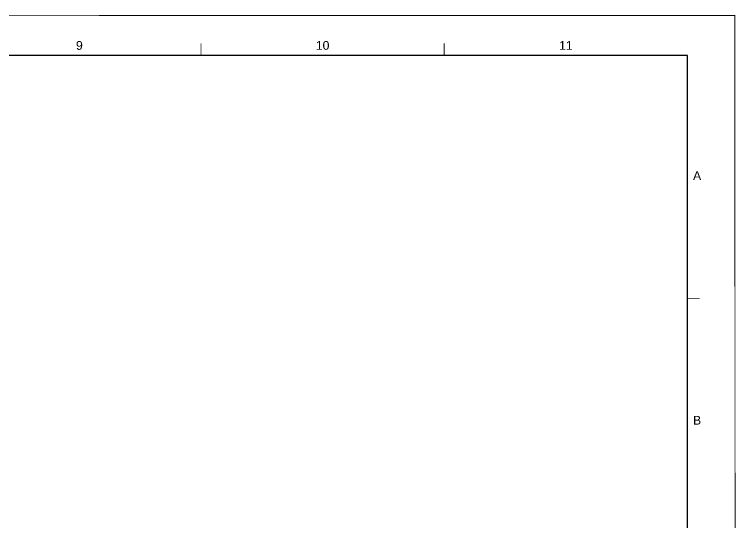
# Paper-space layout 'Layout2-A000' of a CAD drawing. Header units: millimetres. Extents: x 0 to 594, y -1 to 419.
# Drawn here: x 445.2 to 593.6, y 314.1 to 418.6 of the extents above; entities that cross this region are included whole.
import ezdxf
from ezdxf.enums import TextEntityAlignment as Align

# ---------------------------------------------------------------- set-up
doc = ezdxf.new("R2010")
doc.units = ezdxf.units.MM
doc.layers.add('G-ANNO-NPLT', color=210, linetype='Continuous', plot=False)
doc.layers.add('G-ANNO-TEXT', color=3, linetype='Continuous')
doc.layers.add('G-ANNO-TTLB', color=3, linetype='Continuous')
doc.styles.add('ARIAL', font='arial.ttf')

psp = doc.layouts.new('Layout2-A000')

# ---------------------------------------------------------------- linework, layer by layer
at = {"layer": 'G-ANNO-NPLT', "const_width": 0.18}
for points in [[(593.28, 418.37), (-0.02, 418.48)], [(593.55, -0.65), (593.27, 418.5)]]:
    psp.add_lwpolyline(points, dxfattribs=at)
at = {"layer": 'G-ANNO-TTLB'}
for p, q in [((583.55, 410.15), (27.55, 410.15)), ((583.55, 9.35), (583.55, 410.15))]:
    psp.add_line(p, q, dxfattribs=at)
at = {"layer": 'G-ANNO-TTLB', "const_width": 0.18, "flags": 128}
for points in [[(483.55, 412.65), (483.55, 410.15)], [(533.55, 412.65), (533.55, 410.15)], [(586.05, 360.15), (583.55, 360.15)]]:
    psp.add_lwpolyline(points, dxfattribs=at)

# ---------------------------------------------------------------- texts
at = {"layer": 'G-ANNO-TEXT', "style": 'ARIAL'}
for s, p in [('9', (458.55, 412.22)), ('10', (508.55, 412.22)), ('11', (558.55, 412.22)), ('A', (585.53, 385.45)), ('B', (585.53, 335.15))]:
    psp.add_text(s, height=1.8, dxfattribs=at).set_placement(p, align=Align.MIDDLE_CENTER)

doc.saveas('drawing.dxf')
